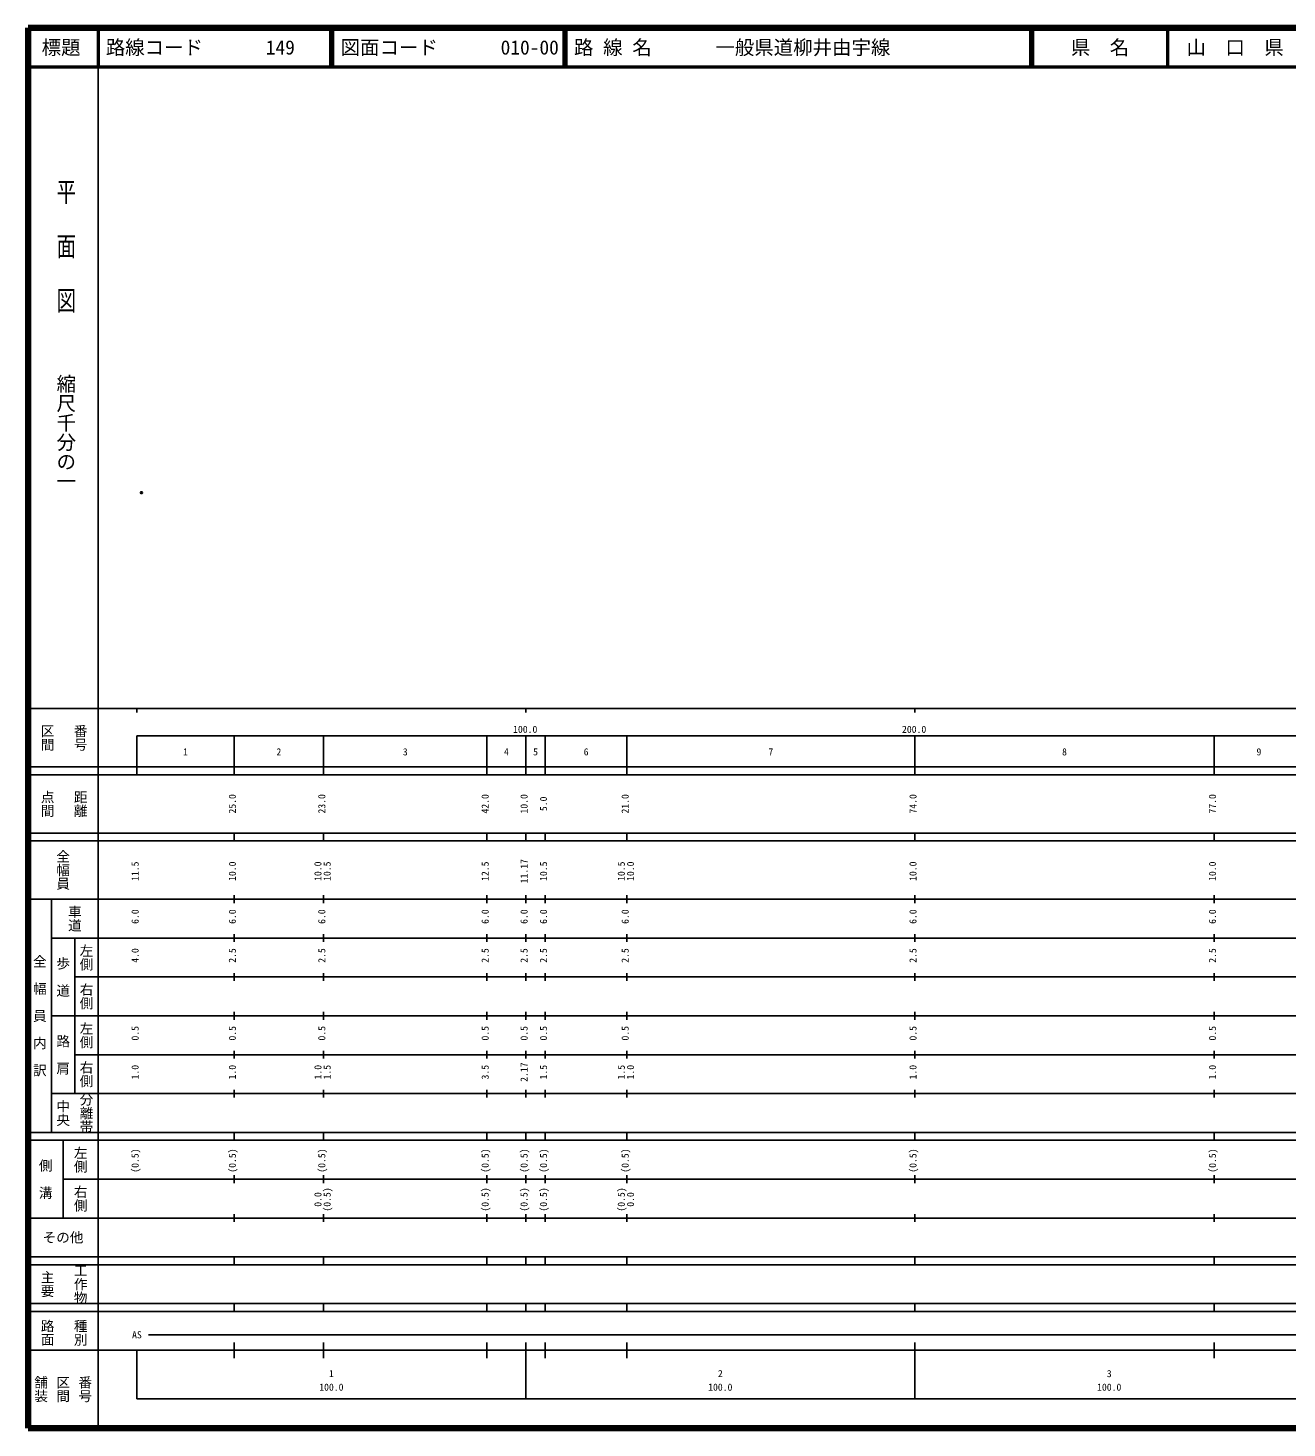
# Model space of a CAD drawing. Units: millimetres on the paper. Extents: x 40 to 680, y 20 to 380.
# Drawn here: x 40 to 363.7, y 20 to 380 of the extents above; entities that cross this region are included whole.
import ezdxf
from ezdxf.enums import TextEntityAlignment as Align

# ---------------------------------------------------------------- set-up
doc = ezdxf.new("R2010")
doc.units = ezdxf.units.MM
doc.header["$PDMODE"] = 32
doc.header["$PDSIZE"] = 0.5
doc.layers.add('M-OTRS', color=6, linetype='Continuous')
doc.layers.add('M-TTL-TXT', color=7, linetype='Continuous')
for name, color, linetype, lineweight in [('M-TTL', 2, 'Continuous', 140), ('M-TTL-BAND', 7, 'Continuous', 25), ('M-TTL-LINE', 7, 'Continuous', 50)]:
    doc.layers.add(name, color=color, linetype=linetype, lineweight=lineweight)
doc.styles.add('@ＭＳ ゴシック', font='')
doc.styles.add('ＭＳ ゴシック', font='')
doc.styles.get('@ＭＳ ゴシック').set_extended_font_data('@MS Gothic')
doc.styles.get('ＭＳ ゴシック').set_extended_font_data('MS Gothic')

msp = doc.modelspace()

# ---------------------------------------------------------------- linework, layer by layer
at = {"layer": 'M-OTRS'}
msp.add_point((69.159, 260.517), dxfattribs=at)
at = {"layer": 'M-TTL'}
for p, q in [((40, 380), (40, 20)), ((680, 380), (40, 380)), ((40, 20), (680, 20))]:
    msp.add_line(p, q, dxfattribs=at)
at = {"layer": 'M-TTL-BAND'}
for p, q in [((58, 370), (58, 20)), ((40, 205), (579, 205)), ((68, 205), (68, 204)), ((168, 205), (168, 204)), ((268, 205), (268, 204)), ((68, 198), (579, 198)), ((68, 198), (68, 188)), ((93, 188), (93, 198)), ((116, 188), (116, 198)), ((158, 188), (158, 198)), ((168, 188), (168, 198)), ((173, 188), (173, 198)), ((194, 188), (194, 198)), ((268, 188), (268, 198)), ((345, 188), (345, 198)), ((40, 190), (579, 190)), ((40, 188), (579, 188)), ((40, 173), (579, 173)), ((93, 171), (93, 173)), ((116, 171), (116, 173)), ((158, 171), (158, 173)), ((168, 171), (168, 173)), ((173, 171), (173, 173)), ((194, 171), (194, 173)), ((268, 171), (268, 173)), ((345, 171), (345, 173)), ((40, 171), (579, 171)), ((40, 156), (579, 156)), ((46, 96), (46, 156)), ((93, 155), (93, 157)), ((116, 155), (116, 157)), ((158, 155), (158, 157)), ((168, 155), (168, 157)), ((173, 155), (173, 157)), ((194, 155), (194, 157)), ((268, 155), (268, 157)), ((345, 155), (345, 157)), ((46, 146), (579, 146)), ((52, 146), (52, 106)), ((93, 145), (93, 147)), ((116, 145), (116, 147)), ((158, 145), (158, 147)), ((168, 145), (168, 147)), ((173, 145), (173, 147)), ((194, 145), (194, 147)), ((268, 145), (268, 147)), ((345, 145), (345, 147)), ((93, 135), (93, 137)), ((116, 135), (116, 137)), ((158, 135), (158, 137)), ((168, 135), (168, 137)), ((173, 135), (173, 137)), ((194, 135), (194, 137)), ((268, 135), (268, 137)), ((345, 135), (345, 137)), ((52, 136), (579, 136)), ((46, 126), (579, 126)), ((93, 125), (93, 127)), ((116, 125), (116, 127)), ((158, 125), (158, 127)), ((168, 125), (168, 127)), ((173, 125), (173, 127)), ((194, 125), (194, 127)), ((268, 125), (268, 127)), ((345, 125), (345, 127)), ((52, 116), (579, 116)), ((93, 115), (93, 117)), ((116, 115), (116, 117)), ((158, 115), (158, 117)), ((168, 115), (168, 117)), ((173, 115), (173, 117)), ((194, 115), (194, 117)), ((268, 115), (268, 117)), ((345, 115), (345, 117)), ((46, 106), (579, 106)), ((93, 105), (93, 107)), ((116, 105), (116, 107)), ((158, 105), (158, 107)), ((168, 105), (168, 107)), ((173, 105), (173, 107)), ((194, 105), (194, 107)), ((268, 105), (268, 107)), ((345, 105), (345, 107)), ((40, 96), (579, 96)), ((40, 94), (579, 94)), ((49, 94), (49, 74)), ((93, 94), (93, 96)), ((116, 94), (116, 96)), ((158, 94), (158, 96)), ((168, 94), (168, 96)), ((173, 94), (173, 96)), ((194, 94), (194, 96)), ((268, 94), (268, 96)), ((345, 94), (345, 96)), ((49, 84), (579, 84)), ((93, 83), (93, 85)), ((116, 83), (116, 85)), ((158, 83), (158, 85)), ((168, 83), (168, 85)), ((173, 83), (173, 85)), ((194, 83), (194, 85)), ((268, 83), (268, 85)), ((345, 83), (345, 85)), ((40, 74), (579, 74)), ((93, 73), (93, 75)), ((116, 73), (116, 75)), ((158, 73), (158, 75)), ((168, 73), (168, 75)), ((173, 73), (173, 75)), ((194, 73), (194, 75)), ((268, 73), (268, 75)), ((345, 73), (345, 75)), ((40, 64), (579, 64)), ((40, 62), (579, 62)), ((93, 62), (93, 64)), ((116, 62), (116, 64)), ((158, 62), (158, 64)), ((168, 62), (168, 64)), ((173, 62), (173, 64)), ((194, 62), (194, 64)), ((268, 62), (268, 64)), ((345, 62), (345, 64)), ((40, 52), (579, 52)), ((93, 50), (93, 52)), ((116, 50), (116, 52)), ((158, 50), (158, 52)), ((168, 50), (168, 52)), ((173, 50), (173, 52)), ((194, 50), (194, 52)), ((268, 50), (268, 52)), ((345, 50), (345, 52)), ((40, 50), (579, 50)), ((71, 44), (555, 44)), ((40, 40), (579, 40)), ((68, 40), (68, 27.5)), ((93, 38), (93, 42)), ((116, 38), (116, 42)), ((158, 38), (158, 42)), ((168, 27.5), (168, 42)), ((173, 38), (173, 42)), ((194, 38), (194, 42)), ((268, 27.5), (268, 42)), ((345, 38), (345, 42)), ((68, 27.5), (579, 27.5))]:
    msp.add_line(p, q, dxfattribs=at)
at = {"layer": 'M-TTL-LINE'}
for p, q in [((58, 380), (58, 370)), ((117.75, 380), (117.75, 370)), ((118.25, 380), (118.25, 370)), ((177.75, 380), (177.75, 370)), ((178.25, 380), (178.25, 370)), ((297.75, 380), (297.75, 370)), ((298.25, 380), (298.25, 370)), ((333, 380), (333, 370)), ((40, 370), (680, 370))]:
    msp.add_line(p, q, dxfattribs=at)

# ---------------------------------------------------------------- texts
at = {"layer": 'M-TTL-BAND', "style": '@ＭＳ ゴシック', "width": 1.4}
msp.add_text('平  面  図', height=3.666, rotation=270, dxfattribs=at).set_placement((49.777, 306.475), align=Align.MIDDLE_RIGHT)
at = {"layer": 'M-TTL-BAND', "style": '@ＭＳ ゴシック'}
msp.add_text('縮尺千分の一', height=3.666, rotation=270, dxfattribs=at).set_placement((49.777, 261.03), align=Align.MIDDLE_RIGHT)
for s, p in [('区間', (45, 197.5)), ('番号', (53.5, 197.5)), ('点間', (45, 180.5)), ('距離', (53.5, 180.5)), ('全幅員', (49, 163.5)), ('車道', (52, 151)), ('左側', (55, 141)), ('全\u3000幅\u3000員\u3000内\u3000訳', (43, 126)), ('歩\u3000道', (49, 136)), ('右側', (55, 131)), ('左側', (55, 121)), ('路\u3000肩', (49, 116)), ('右側', (55, 111)), ('分離帯', (55, 101)), ('中央', (49, 101)), ('左側', (53.5, 89)), ('側\u3000溝', (44.5, 84)), ('右側', (53.5, 79)), ('工作物', (53.5, 57)), ('主要', (45, 57)), ('路面', (45, 44.5)), ('種別', (53.5, 44.5)), ('舗装', (43.333, 30)), ('区間', (49, 30)), ('番号', (54.667, 30))]:
    msp.add_text(s, height=2.566, rotation=270, dxfattribs=at).set_placement(p, align=Align.MIDDLE_CENTER)
at = {"layer": 'M-TTL-BAND', "style": 'ＭＳ ゴシック'}
for s, p in [('100.0', (167.844, 198.195)), ('200.0', (267.844, 198.195)), ('1', (80.5, 192.405)), ('2', (104.5, 192.405)), ('3', (137, 192.405)), ('4', (163, 192.405)), ('5', (170.5, 192.405)), ('6', (183.5, 192.405)), ('7', (231, 192.405)), ('8', (306.5, 192.405)), ('9', (356.5, 192.405)), ('AS', (68, 42.5)), ('1', (118, 32.523)), ('2', (218, 32.523)), ('3', (318, 32.523)), ('100.0', (118, 29.033)), ('100.0', (218, 29.033)), ('100.0', (318, 29.033))]:
    msp.add_text(s, height=1.833, dxfattribs=at).set_placement(p, align=Align.BOTTOM_CENTER)
for s, p in [('25.0', (94, 180.5)), ('23.0', (117, 180.5)), ('42.0', (159, 180.5)), ('10.0', (169, 180.5)), ('5.0', (174, 180.5)), ('21.0', (195, 180.5)), ('74.0', (269, 180.5)), ('77.0', (346, 180.5)), ('11.17', (169, 163.174)), ('11.5', (69, 163.174)), ('10.0', (94, 163.174)), ('10.0', (116, 163.174)), ('10.5', (118.37, 163.174)), ('12.5', (159, 163.174)), ('10.5', (174, 163.174)), ('10.5', (194, 163.174)), ('10.0', (196.37, 163.174)), ('10.0', (269, 163.174)), ('10.0', (346, 163.174)), ('6.0', (69, 151.5)), ('6.0', (94, 151.5)), ('6.0', (117, 151.5)), ('6.0', (159, 151.5)), ('6.0', (169, 151.5)), ('6.0', (174, 151.5)), ('6.0', (195, 151.5)), ('6.0', (269, 151.5)), ('6.0', (346, 151.5)), ('4.0', (69, 141.5)), ('2.5', (94, 141.5)), ('2.5', (117, 141.5)), ('2.5', (159, 141.5)), ('2.5', (169, 141.5)), ('2.5', (174, 141.5)), ('2.5', (195, 141.5)), ('2.5', (269, 141.5)), ('2.5', (346, 141.5)), ('0.5', (69, 121.5)), ('0.5', (94, 121.5)), ('0.5', (117, 121.5)), ('0.5', (159, 121.5)), ('0.5', (169, 121.5)), ('0.5', (174, 121.5)), ('0.5', (195, 121.5)), ('0.5', (269, 121.5)), ('0.5', (346, 121.5)), ('1.0', (69, 111.5)), ('1.0', (94, 111.5)), ('1.0', (116, 111.5)), ('1.5', (118.37, 111.5)), ('3.5', (159, 111.5)), ('2.17', (169, 111.5)), ('1.5', (174, 111.5)), ('1.5', (194, 111.5)), ('1.0', (196.37, 111.5)), ('1.0', (269, 111.5)), ('1.0', (346, 111.5)), ('(0.5)', (69, 88.764)), ('(0.5)', (94, 88.764)), ('(0.5)', (117, 88.764)), ('(0.5)', (159, 88.764)), ('(0.5)', (169, 88.764)), ('(0.5)', (174, 88.764)), ('(0.5)', (195, 88.764)), ('(0.5)', (269, 88.764)), ('(0.5)', (346, 88.764)), ('0.0', (116, 78.764)), ('(0.5)', (118.37, 78.764)), ('(0.5)', (159, 78.764)), ('(0.5)', (169, 78.764)), ('(0.5)', (174, 78.764)), ('(0.5)', (194, 78.764)), ('0.0', (196.37, 78.764))]:
    msp.add_text(s, height=1.833, rotation=90, dxfattribs=at).set_placement(p, align=Align.BOTTOM_CENTER)
msp.add_text('その他', height=2.566, dxfattribs=at).set_placement((49, 69), align=Align.MIDDLE_CENTER)
at = {"layer": 'M-TTL-TXT', "style": 'ＭＳ ゴシック'}
for s, p in [('標題', (48.5, 375)), ('県\u3000名', (315.625, 375)), ('山\u3000口\u3000県', (350.375, 375))]:
    msp.add_text(s, height=3.666, dxfattribs=at).set_placement(p, align=Align.MIDDLE_CENTER)
for s, p in [('路線コード', (60, 375)), ('149', (101.142, 375)), ('149', (101.142, 375)), ('149', (101.142, 375)), ('図面コード', (120.38, 375)), ('010-00', (161.521, 375)), ('路 線 名', (180.38, 375)), ('一般県道柳井由宇線', (216.734, 375))]:
    msp.add_text(s, height=3.666, dxfattribs=at).set_placement(p, align=Align.MIDDLE_LEFT)

doc.saveas('drawing.dxf')
